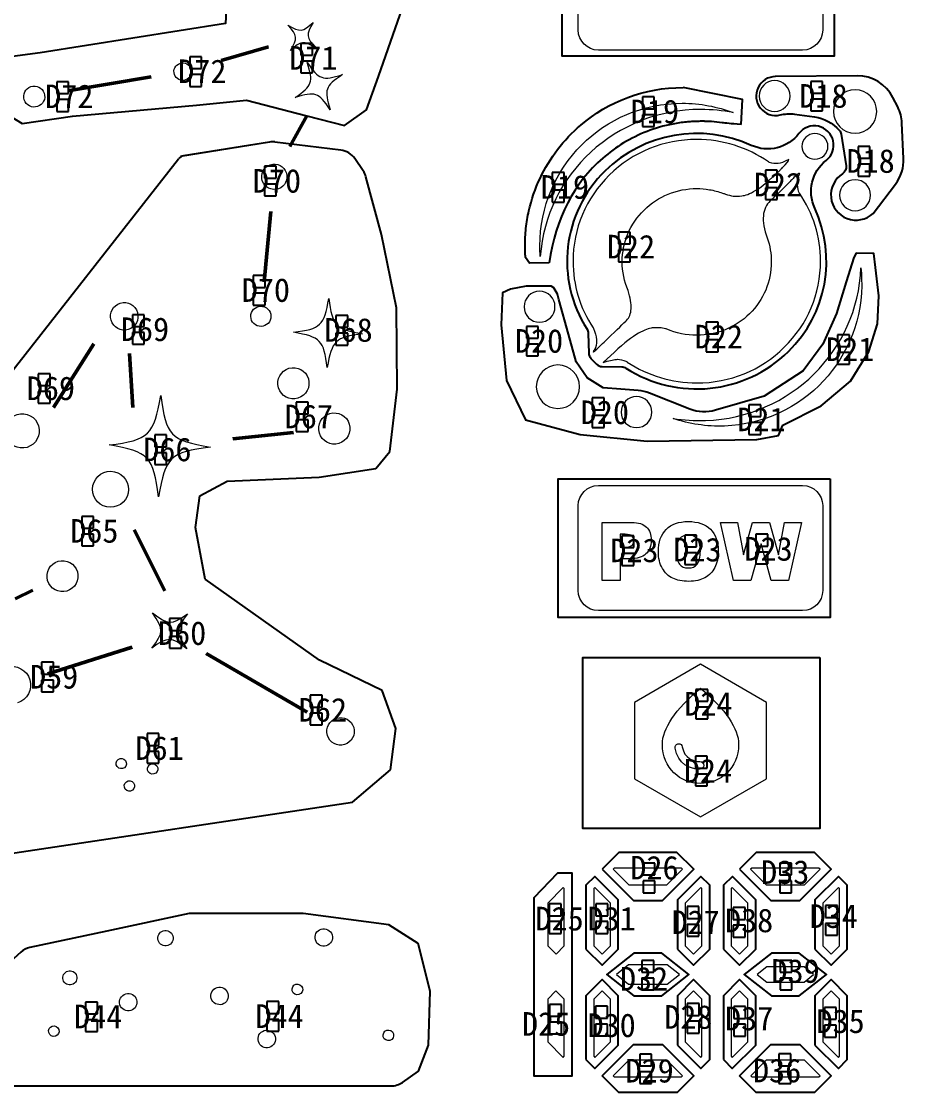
# Model space of a CAD drawing. Header units: millimetres. Extents: x -366 to 289, y -244 to 75.
# Drawn here: x -148.15 to -125.77, y -166.2 to -139.03 of the extents above; entities that cross this region are included whole.
import ezdxf

# ---------------------------------------------------------------- set-up
doc = ezdxf.new("R2010")
doc.units = ezdxf.units.MM
doc.header["$MEASUREMENT"] = 0
doc.linetypes.add('CENTER', pattern=[0.6, 0.375, -0.075, 0.075, -0.075])
for name, color, linetype in [('_U+56FE_U+5C42 1', 7, 'Continuous'), ('DEFAULT_1', 7, 'CENTER'), ('图层1', 1, 'Continuous')]:
    doc.layers.add(name, color=color, linetype=linetype)
doc.layers.add('图层 1', color=7, linetype='Continuous', lineweight=0)
doc.styles.add('TEXTSTYLE_3', font='simfang.ttf')

# ---------------------------------------------------------------- blocks, each defined once
blk = doc.blocks.new('LED A')
at = {"layer": 'DEFAULT_1'}
for p, q in [((2529.621, 927.49), (2529.621, 927.19)), ((2529.922, 927.49), (2529.621, 927.49)), ((2529.922, 927.19), (2529.922, 927.49)), ((2529.621, 927.19), (2529.922, 927.19)), ((2529.621, 927.04), (2529.621, 926.74)), ((2529.922, 927.04), (2529.621, 927.04)), ((2529.922, 926.74), (2529.922, 927.04)), ((2529.621, 926.74), (2529.922, 926.74))]:
    blk.add_line(p, q, dxfattribs=at)
blk = doc.blocks.new('LEDA 23')
at = {"color": 5}
blk.add_blockref('LED A', (-807.49, -1266.865), dxfattribs=at)

msp = doc.modelspace()

# ---------------------------------------------------------------- linework, layer by layer
at = {"layer": '_U+56FE_U+5C42 1', "lineweight": 50}
for points in [[(-141.878, -139.681), (-143.078, -140.027)], [(-146.965, -140.796), (-144.854, -140.442)], [(-140.909, -141.427), (-141.339, -142.21)], [(-141.987, -145.634), (-141.816, -143.856)], [(-147.329, -148.821), (-146.311, -147.207)], [(-145.406, -147.453), (-145.324, -148.821)], [(-141.246, -149.462), (-142.782, -149.616)], [(-145.29, -151.923), (-144.512, -153.473)], [(-147.854, -153.459), (-148.301, -153.675)], [(-147.474, -155.58), (-145.334, -154.902)], [(-140.895, -156.549), (-143.458, -155.066)]]:
    msp.add_lwpolyline(points, dxfattribs=at)
at = {"layer": '_U+56FE_U+5C42 1', "lineweight": 0}
for points in [[(-129.982, -151.741), (-129.827, -152.562), (-129.6, -151.741), (-129.171, -151.741), (-128.944, -152.561), (-128.789, -151.741), (-128.36, -151.741), (-128.684, -153.208), (-129.128, -153.208), (-129.385, -152.285), (-129.641, -153.208), (-130.086, -153.208), (-130.412, -151.741)], [(-132.594, -156.304), (-132.594, -158.238), (-130.92, -159.205), (-129.245, -158.238), (-129.245, -156.304), (-130.92, -155.337)], [(-132.594, -156.304), (-132.594, -158.238), (-130.92, -159.205), (-129.245, -158.238), (-129.245, -156.304), (-130.92, -155.337)]]:
    msp.add_lwpolyline(points, close=True, dxfattribs=at)
for points in [[(-134.021, -139.251), (-134.021, -139.251), (-134.021, -137.098), (-134.021, -137.098)], [(-127.819, -137.098), (-127.819, -137.098), (-127.819, -139.251), (-127.819, -139.251)], [(-141.387, -139.127), (-141.074, -139.312), (-141.013, -139.305), (-140.745, -139.059)], [(-140.745, -139.059), (-140.93, -139.373), (-140.923, -139.434), (-140.677, -139.701)], [(-141.319, -139.769), (-141.135, -139.456), (-141.141, -139.395), (-141.387, -139.127)], [(-133.511, -139.761), (-133.792, -139.761), (-134.021, -139.532), (-134.021, -139.251)], [(-127.819, -139.251), (-127.819, -139.532), (-128.047, -139.761), (-128.329, -139.761)], [(-140.677, -139.701), (-140.991, -139.517), (-141.052, -139.523), (-141.319, -139.769)], [(-128.329, -139.761), (-128.329, -139.761), (-133.511, -139.761), (-133.511, -139.761)], [(-144.275, -140.336), (-144.29, -140.214), (-144.204, -140.103), (-144.082, -140.087)], [(-144.082, -140.087), (-143.96, -140.072), (-143.848, -140.158), (-143.833, -140.28)], [(-141.205, -140.964), (-140.766, -140.665), (-140.737, -140.58), (-140.896, -140.073)], [(-140.896, -140.073), (-140.596, -140.512), (-140.511, -140.541), (-140.004, -140.383)], [(-144.026, -140.529), (-144.148, -140.545), (-144.259, -140.458), (-144.275, -140.336)], [(-143.833, -140.28), (-143.817, -140.402), (-143.904, -140.514), (-144.026, -140.529)], [(-140.004, -140.383), (-140.443, -140.682), (-140.473, -140.767), (-140.314, -141.274)], [(-148.086, -140.974), (-148.105, -140.828), (-148.001, -140.694), (-147.855, -140.676)], [(-147.855, -140.676), (-147.709, -140.657), (-147.576, -140.76), (-147.557, -140.906)], [(-147.788, -141.204), (-147.934, -141.223), (-148.068, -141.12), (-148.086, -140.974)], [(-147.557, -140.906), (-147.539, -141.052), (-147.642, -141.186), (-147.788, -141.204)], [(-140.314, -141.274), (-140.613, -140.835), (-140.698, -140.806), (-141.205, -140.964)], [(-131.384, -141.11), (-130.929, -141.11), (-130.493, -141.194), (-130.092, -141.348)], [(-129.183, -142.607), (-129.183, -142.607), (-129.194, -142.599), (-129.194, -142.599)], [(-128.737, -142.562), (-128.875, -142.642), (-129.02, -142.659), (-129.169, -142.611)], [(-128.839, -142.741), (-128.741, -142.643), (-128.686, -142.573), (-128.675, -142.534)], [(-128.675, -142.534), (-128.68, -142.535), (-128.702, -142.541), (-128.737, -142.562)], [(-142.05, -143.014), (-142.072, -142.838), (-141.948, -142.677), (-141.772, -142.654)], [(-141.772, -142.654), (-141.595, -142.632), (-141.435, -142.756), (-141.412, -142.932)], [(-129.869, -143.457), (-129.706, -143.439), (-129.408, -143.313), (-128.918, -142.819)], [(-129.169, -142.611), (-129.169, -142.611), (-129.183, -142.607), (-129.183, -142.607)], [(-128.918, -142.819), (-128.896, -142.798), (-128.878, -142.779), (-128.86, -142.762)], [(-128.86, -142.762), (-128.86, -142.762), (-128.839, -142.741), (-128.839, -142.741)], [(-141.69, -143.292), (-141.866, -143.314), (-142.027, -143.19), (-142.05, -143.014)], [(-141.412, -142.932), (-141.39, -143.108), (-141.514, -143.269), (-141.69, -143.292)], [(-128.647, -143.092), (-128.86, -143.31), (-129.028, -143.477), (-129.149, -143.587)], [(-128.573, -143.02), (-128.594, -143.041), (-128.616, -143.064), (-128.647, -143.092)], [(-128.548, -142.995), (-128.548, -142.995), (-128.573, -143.02), (-128.573, -143.02)], [(-128.449, -142.904), (-128.469, -142.92), (-128.5, -142.948), (-128.548, -142.995)], [(-128.423, -143.363), (-128.477, -143.181), (-128.476, -143.039), (-128.419, -142.926)], [(-128.42, -142.883), (-128.42, -142.883), (-128.428, -142.888), (-128.449, -142.904)], [(-128.404, -142.892), (-128.408, -142.89), (-128.413, -142.887), (-128.42, -142.883)], [(-128.419, -142.926), (-128.411, -142.91), (-128.406, -142.899), (-128.404, -142.892)], [(-130.69, -143.301), (-130.577, -143.32), (-130.469, -143.348), (-130.359, -143.388)], [(-130.359, -143.388), (-130.33, -143.396), (-130.306, -143.405), (-130.284, -143.412)], [(-130.284, -143.412), (-130.135, -143.464), (-130.054, -143.478), (-129.869, -143.457)], [(-128.418, -143.378), (-128.418, -143.378), (-128.423, -143.363), (-128.423, -143.363)], [(-128.41, -143.39), (-128.41, -143.39), (-128.418, -143.378), (-128.418, -143.378)], [(-129.149, -143.587), (-129.254, -143.682), (-129.312, -143.806), (-129.325, -143.964)], [(-129.325, -143.964), (-129.338, -144.119), (-129.304, -144.308), (-129.226, -144.526)], [(-130.79, -149.155), (-128.634, -149.079), (-126.926, -147.374), (-126.852, -145.287)], [(-126.852, -145.287), (-126.842, -145.376), (-126.835, -145.466), (-126.832, -145.556)], [(-126.832, -145.556), (-126.763, -147.552), (-128.321, -149.226), (-130.314, -149.295)], [(-132.679, -146.319), (-132.673, -146.195), (-132.699, -146.04), (-132.757, -145.857)], [(-141.246, -146.917), (-140.553, -146.83), (-140.468, -146.748), (-140.35, -146.059)], [(-140.35, -146.059), (-140.262, -146.753), (-140.181, -146.838), (-139.492, -146.956)], [(-145.871, -146.613), (-145.927, -146.429), (-145.822, -146.234), (-145.638, -146.178)], [(-142.324, -146.467), (-142.299, -146.328), (-142.166, -146.236), (-142.027, -146.261)], [(-142.027, -146.261), (-141.888, -146.285), (-141.795, -146.419), (-141.82, -146.558)], [(-132.795, -146.615), (-132.724, -146.543), (-132.686, -146.446), (-132.679, -146.319)], [(-145.437, -146.847), (-145.621, -146.902), (-145.816, -146.798), (-145.871, -146.613)], [(-142.117, -146.765), (-142.257, -146.74), (-142.349, -146.607), (-142.324, -146.467)], [(-141.82, -146.558), (-141.845, -146.697), (-141.978, -146.79), (-142.117, -146.765)], [(-133.362, -147.165), (-133.107, -146.921), (-132.925, -146.743), (-132.818, -146.638)], [(-132.818, -146.638), (-132.818, -146.638), (-132.795, -146.615), (-132.795, -146.615)], [(-140.388, -147.814), (-140.476, -147.12), (-140.557, -147.035), (-141.246, -146.917)], [(-133.643, -146.805), (-133.643, -146.805), (-133.637, -146.814), (-133.637, -146.814)], [(-133.637, -146.814), (-133.637, -146.814), (-133.633, -146.824), (-133.633, -146.824)], [(-133.633, -146.824), (-133.567, -147.002), (-133.505, -147.225), (-133.618, -147.372)], [(-132.143, -146.808), (-132.304, -146.827), (-132.602, -146.948), (-133.105, -147.418)], [(-131.805, -146.829), (-131.918, -146.805), (-131.987, -146.79), (-132.143, -146.808)], [(-131.788, -146.833), (-131.788, -146.833), (-131.805, -146.829), (-131.805, -146.829)], [(-139.492, -146.956), (-140.185, -147.043), (-140.27, -147.125), (-140.388, -147.814)], [(-133.598, -147.386), (-133.552, -147.346), (-133.472, -147.271), (-133.362, -147.165)], [(-133.623, -147.378), (-133.627, -147.383), (-133.633, -147.391), (-133.644, -147.42)], [(-133.644, -147.42), (-133.642, -147.419), (-133.625, -147.408), (-133.598, -147.386)], [(-133.618, -147.372), (-133.618, -147.372), (-133.623, -147.378), (-133.623, -147.378)], [(-133.105, -147.418), (-133.105, -147.418), (-133.392, -147.682), (-133.392, -147.682)], [(-133.392, -147.682), (-133.242, -147.639), (-133.136, -147.615), (-133.065, -147.605)], [(-132.792, -147.662), (-132.792, -147.662), (-132.776, -147.671), (-132.776, -147.671)], [(-141.625, -148.324), (-141.688, -148.115), (-141.57, -147.894), (-141.36, -147.831)], [(-141.36, -147.831), (-141.151, -147.768), (-140.93, -147.886), (-140.867, -148.096)], [(-140.867, -148.096), (-140.804, -148.305), (-140.923, -148.526), (-141.132, -148.589)], [(-145.924, -149.775), (-144.908, -149.647), (-144.784, -149.527), (-144.611, -148.518)], [(-144.611, -148.518), (-144.482, -149.534), (-144.363, -149.659), (-143.354, -149.831)], [(-141.132, -148.589), (-141.342, -148.652), (-141.562, -148.533), (-141.625, -148.324)], [(-130.314, -149.295), (-130.769, -149.311), (-131.207, -149.242), (-131.613, -149.102)], [(-131.613, -149.102), (-131.346, -149.146), (-131.071, -149.164), (-130.79, -149.155)], [(-139.83, -149.244), (-139.767, -149.453), (-139.885, -149.674), (-140.095, -149.737)], [(-148.002, -149.835), (-148.233, -149.904), (-148.475, -149.773), (-148.545, -149.543)], [(-140.095, -149.737), (-140.304, -149.8), (-140.525, -149.681), (-140.588, -149.472)], [(-144.667, -151.088), (-144.795, -150.073), (-144.915, -149.948), (-145.924, -149.775)], [(-143.354, -149.831), (-144.37, -149.96), (-144.494, -150.079), (-144.667, -151.088)], [(-146.343, -150.894), (-146.34, -150.641), (-146.133, -150.439), (-145.881, -150.442)], [(-145.881, -150.442), (-145.629, -150.445), (-145.427, -150.652), (-145.429, -150.904)], [(-145.892, -151.356), (-146.144, -151.353), (-146.346, -151.146), (-146.343, -150.894)], [(-145.429, -150.904), (-145.432, -151.157), (-145.639, -151.359), (-145.892, -151.356)], [(-134.021, -151.313), (-134.021, -151.031), (-133.792, -150.803), (-133.511, -150.803)], [(-133.511, -150.803), (-133.511, -150.803), (-128.329, -150.803), (-128.329, -150.803)], [(-128.329, -150.803), (-128.047, -150.803), (-127.819, -151.031), (-127.819, -151.313)], [(-134.021, -153.466), (-134.021, -153.466), (-134.021, -151.313), (-134.021, -151.313)], [(-127.819, -151.313), (-127.819, -151.313), (-127.819, -153.466), (-127.819, -153.466)], [(-133.414, -151.741), (-133.414, -151.741), (-132.661, -151.741), (-132.661, -151.741)], [(-133.414, -153.208), (-133.414, -153.208), (-133.414, -151.741), (-133.414, -151.741)], [(-132.661, -151.741), (-132.497, -151.741), (-132.374, -151.78), (-132.292, -151.858)], [(-132.83, -152.039), (-132.83, -152.039), (-132.959, -152.039), (-132.959, -152.039)], [(-132.959, -152.039), (-132.959, -152.039), (-132.959, -152.367), (-132.959, -152.367)], [(-132.657, -152.087), (-132.687, -152.055), (-132.745, -152.039), (-132.83, -152.039)], [(-131.989, -152.476), (-131.989, -152.236), (-131.923, -152.05), (-131.789, -151.916)], [(-132.959, -152.367), (-132.959, -152.367), (-132.848, -152.367), (-132.848, -152.367)], [(-132.848, -152.367), (-132.76, -152.367), (-132.699, -152.351), (-132.664, -152.321)], [(-131.453, -152.156), (-131.509, -152.221), (-131.536, -152.328), (-131.536, -152.478)], [(-147.287, -152.753), (-147.094, -152.653), (-146.856, -152.728), (-146.756, -152.92)], [(-132.303, -152.539), (-132.392, -152.622), (-132.528, -152.664), (-132.711, -152.664)], [(-131.888, -152.904), (-131.956, -152.79), (-131.989, -152.647), (-131.989, -152.476)], [(-131.536, -152.478), (-131.536, -152.626), (-131.509, -152.732), (-131.454, -152.797)], [(-147.453, -153.284), (-147.554, -153.092), (-147.479, -152.854), (-147.287, -152.753)], [(-146.756, -152.92), (-146.655, -153.113), (-146.73, -153.351), (-146.923, -153.451)], [(-132.711, -152.664), (-132.711, -152.664), (-132.959, -152.664), (-132.959, -152.664)], [(-132.959, -152.664), (-132.959, -152.664), (-132.959, -153.208), (-132.959, -153.208)], [(-131.625, -153.154), (-131.733, -153.101), (-131.821, -153.018), (-131.888, -152.904)], [(-130.556, -152.885), (-130.614, -152.995), (-130.698, -153.08), (-130.807, -153.141)], [(-146.923, -153.451), (-147.115, -153.552), (-147.353, -153.477), (-147.453, -153.284)], [(-133.511, -153.976), (-133.792, -153.976), (-134.021, -153.747), (-134.021, -153.466)], [(-132.959, -153.208), (-132.959, -153.208), (-133.414, -153.208), (-133.414, -153.208)], [(-127.819, -153.466), (-127.819, -153.747), (-128.047, -153.976), (-128.329, -153.976)], [(-128.329, -153.976), (-128.329, -153.976), (-133.511, -153.976), (-133.511, -153.976)], [(-144.839, -154.924), (-144.532, -154.528), (-144.53, -154.444), (-144.82, -154.034)], [(-144.82, -154.034), (-144.424, -154.342), (-144.339, -154.343), (-143.93, -154.054)], [(-143.93, -154.054), (-144.237, -154.45), (-144.239, -154.534), (-143.95, -154.944)], [(-143.95, -154.944), (-144.346, -154.636), (-144.43, -154.635), (-144.839, -154.924)], [(-148.52, -155.412), (-148.27, -155.337), (-148.007, -155.479), (-147.931, -155.728)], [(-147.931, -155.728), (-147.856, -155.978), (-147.998, -156.242), (-148.248, -156.317)], [(-140.385, -157.139), (-140.441, -156.954), (-140.336, -156.759), (-140.152, -156.704)], [(-139.951, -157.372), (-140.135, -157.428), (-140.33, -157.323), (-140.385, -157.139)], [(-131.563, -157.464), (-131.567, -157.436), (-131.56, -157.407), (-131.542, -157.386)], [(-131.563, -157.464), (-131.567, -157.436), (-131.56, -157.407), (-131.542, -157.386)], [(-131.563, -157.464), (-131.567, -157.436), (-131.56, -157.407), (-131.542, -157.386)], [(-130.927, -157.995), (-131.188, -158.012), (-131.493, -157.855), (-131.563, -157.464)], [(-130.927, -157.995), (-131.188, -158.012), (-131.493, -157.855), (-131.563, -157.464)], [(-130.927, -157.995), (-131.188, -158.012), (-131.493, -157.855), (-131.563, -157.464)], [(-131.382, -157.432), (-131.331, -157.718), (-131.102, -157.816), (-130.936, -157.802)], [(-131.382, -157.432), (-131.331, -157.718), (-131.102, -157.816), (-130.936, -157.802)], [(-131.382, -157.432), (-131.331, -157.718), (-131.102, -157.816), (-130.936, -157.802)], [(-145.718, -157.932), (-145.761, -157.874), (-145.749, -157.791), (-145.69, -157.749)], [(-145.69, -157.749), (-145.632, -157.706), (-145.55, -157.718), (-145.507, -157.776)], [(-145.507, -157.776), (-145.464, -157.834), (-145.477, -157.916), (-145.535, -157.959)], [(-130.936, -157.802), (-130.883, -157.799), (-130.839, -157.843), (-130.839, -157.899)], [(-130.936, -157.802), (-130.883, -157.799), (-130.839, -157.843), (-130.839, -157.899)], [(-130.936, -157.802), (-130.883, -157.799), (-130.839, -157.843), (-130.839, -157.899)], [(-145.535, -157.959), (-145.593, -158.002), (-145.675, -157.99), (-145.718, -157.932)], [(-144.922, -158.069), (-144.965, -158.011), (-144.952, -157.929), (-144.894, -157.886)], [(-144.738, -158.096), (-144.797, -158.139), (-144.879, -158.127), (-144.922, -158.069)], [(-144.894, -157.886), (-144.836, -157.843), (-144.754, -157.855), (-144.711, -157.913)], [(-144.711, -157.913), (-144.668, -157.971), (-144.68, -158.053), (-144.738, -158.096)], [(-130.839, -157.899), (-130.839, -157.95), (-130.879, -157.992), (-130.927, -157.995)], [(-130.839, -157.899), (-130.839, -157.95), (-130.879, -157.992), (-130.927, -157.995)], [(-130.839, -157.899), (-130.839, -157.95), (-130.879, -157.992), (-130.927, -157.995)], [(-145.512, -158.501), (-145.555, -158.443), (-145.542, -158.361), (-145.484, -158.318)], [(-145.484, -158.318), (-145.426, -158.275), (-145.344, -158.287), (-145.301, -158.345)], [(-145.301, -158.345), (-145.258, -158.403), (-145.27, -158.485), (-145.328, -158.528)], [(-145.328, -158.528), (-145.387, -158.571), (-145.468, -158.559), (-145.512, -158.501)], [(-144.678, -162.338), (-144.709, -162.236), (-144.651, -162.127), (-144.549, -162.096)], [(-144.549, -162.096), (-144.446, -162.065), (-144.338, -162.123), (-144.307, -162.225)], [(-140.69, -162.328), (-140.726, -162.211), (-140.66, -162.088), (-140.543, -162.052)], [(-140.543, -162.052), (-140.426, -162.017), (-140.302, -162.083), (-140.266, -162.2)], [(-144.436, -162.467), (-144.538, -162.498), (-144.647, -162.44), (-144.678, -162.338)], [(-144.307, -162.225), (-144.276, -162.328), (-144.334, -162.436), (-144.436, -162.467)], [(-140.414, -162.476), (-140.531, -162.512), (-140.655, -162.445), (-140.69, -162.328)], [(-140.266, -162.2), (-140.231, -162.317), (-140.297, -162.441), (-140.414, -162.476)], [(-147.089, -163.34), (-147.118, -163.245), (-147.064, -163.145), (-146.969, -163.116)], [(-146.969, -163.116), (-146.874, -163.087), (-146.774, -163.141), (-146.745, -163.236)], [(-146.745, -163.236), (-146.716, -163.331), (-146.77, -163.431), (-146.865, -163.46)], [(-146.865, -163.46), (-146.96, -163.489), (-147.06, -163.435), (-147.089, -163.34)], [(-143.184, -163.536), (-143.067, -163.5), (-142.943, -163.566), (-142.907, -163.683)], [(-141.275, -163.621), (-141.296, -163.549), (-141.256, -163.474), (-141.185, -163.452)], [(-141.185, -163.452), (-141.113, -163.431), (-141.038, -163.471), (-141.016, -163.542)], [(-145.647, -163.969), (-145.683, -163.853), (-145.617, -163.729), (-145.5, -163.693)], [(-145.5, -163.693), (-145.383, -163.658), (-145.259, -163.724), (-145.223, -163.841)], [(-143.331, -163.812), (-143.367, -163.695), (-143.301, -163.571), (-143.184, -163.536)], [(-142.907, -163.683), (-142.872, -163.8), (-142.938, -163.924), (-143.055, -163.96)], [(-141.106, -163.711), (-141.178, -163.732), (-141.253, -163.692), (-141.275, -163.621)], [(-141.016, -163.542), (-140.995, -163.614), (-141.035, -163.689), (-141.106, -163.711)], [(-145.371, -164.117), (-145.488, -164.153), (-145.612, -164.087), (-145.647, -163.969)], [(-145.223, -163.841), (-145.188, -163.958), (-145.254, -164.082), (-145.371, -164.117)], [(-143.055, -163.96), (-143.172, -163.995), (-143.296, -163.929), (-143.331, -163.812)], [(-147.454, -164.678), (-147.476, -164.607), (-147.436, -164.532), (-147.364, -164.51)], [(-147.364, -164.51), (-147.293, -164.488), (-147.218, -164.529), (-147.196, -164.6)], [(-147.196, -164.6), (-147.174, -164.671), (-147.215, -164.747), (-147.286, -164.768)], [(-141.988, -164.627), (-141.871, -164.592), (-141.748, -164.658), (-141.712, -164.775)], [(-138.877, -164.616), (-138.806, -164.594), (-138.73, -164.634), (-138.709, -164.706)], [(-147.286, -164.768), (-147.357, -164.79), (-147.433, -164.75), (-147.454, -164.678)], [(-142.136, -164.904), (-142.172, -164.787), (-142.106, -164.663), (-141.988, -164.627)], [(-141.712, -164.775), (-141.677, -164.892), (-141.743, -165.016), (-141.86, -165.051)], [(-138.967, -164.784), (-138.989, -164.713), (-138.948, -164.637), (-138.877, -164.616)], [(-138.798, -164.874), (-138.87, -164.896), (-138.945, -164.855), (-138.967, -164.784)], [(-138.709, -164.706), (-138.687, -164.777), (-138.727, -164.852), (-138.798, -164.874)], [(-141.86, -165.051), (-141.977, -165.087), (-142.101, -165.021), (-142.136, -164.904)]]:
    msp.add_open_spline(points, degree=3, dxfattribs=at)
for points, knots in [([(-129.039, -140.533), (-128.822, -140.533), (-128.647, -140.709), (-128.647, -140.926), (-128.647, -141.143), (-128.822, -141.319), (-129.039, -141.319), (-129.256, -141.319), (-129.431, -141.143), (-129.431, -140.926), (-129.431, -140.709), (-129.256, -140.533), (-129.039, -140.533)], [0, 0, 0, 0, 1, 1, 1, 2, 2, 2, 3, 3, 3, 4, 4, 4, 4]), ([(-126.999, -140.769), (-126.695, -140.769), (-126.449, -141.015), (-126.449, -141.319), (-126.449, -141.623), (-126.695, -141.869), (-126.999, -141.869), (-127.302, -141.869), (-127.548, -141.623), (-127.548, -141.319), (-127.548, -141.015), (-127.302, -140.769), (-126.999, -140.769)], [0, 0, 0, 0, 1, 1, 1, 2, 2, 2, 3, 3, 3, 4, 4, 4, 4]), ([(-134.984, -144.994), (-134.991, -144.906), (-134.994, -144.816), (-134.994, -144.725), (-134.994, -142.728), (-133.378, -141.11), (-131.384, -141.11)], [3, 3, 3, 3, 4, 4, 4, 5, 5, 5, 5]), ([(-130.092, -141.348), (-130.358, -141.295), (-130.632, -141.267), (-130.913, -141.267), (-133.071, -141.267), (-134.838, -142.912), (-134.984, -144.994)], [1, 1, 1, 1, 2, 2, 2, 3, 3, 3, 3]), ([(-129.194, -142.599), (-129.728, -142.225), (-130.357, -142.027), (-131.014, -142.027), (-131.853, -142.027), (-132.641, -142.348), (-133.234, -142.931)], [3, 3, 3, 3, 4, 4, 4, 5, 5, 5, 5]), ([(-128.251, -141.973), (-128.313, -142.035), (-128.348, -142.117), (-128.348, -142.203), (-128.348, -142.291), (-128.313, -142.373), (-128.251, -142.434)], [2, 2, 2, 2, 3, 3, 3, 4, 4, 4, 4]), ([(-127.783, -141.973), (-127.845, -141.912), (-127.928, -141.878), (-128.017, -141.878), (-128.105, -141.878), (-128.188, -141.912), (-128.251, -141.973)], [0, 0, 0, 0, 1, 1, 1, 2, 2, 2, 2]), ([(-127.783, -142.434), (-127.72, -142.373), (-127.686, -142.291), (-127.686, -142.203), (-127.686, -142.117), (-127.72, -142.035), (-127.783, -141.973)], [6, 6, 6, 6, 7, 7, 7, 8, 8, 8, 8]), ([(-128.251, -142.434), (-128.188, -142.495), (-128.105, -142.529), (-128.017, -142.529), (-127.928, -142.529), (-127.845, -142.495), (-127.783, -142.434)], [4, 4, 4, 4, 5, 5, 5, 6, 6, 6, 6]), ([(-133.234, -142.931), (-133.827, -143.515), (-134.154, -144.29), (-134.154, -145.115), (-134.154, -145.718), (-133.977, -146.302), (-133.643, -146.805)], [5, 5, 5, 5, 6, 6, 6, 7, 7, 7, 7]), ([(-126.999, -143.048), (-126.782, -143.048), (-126.606, -143.224), (-126.606, -143.441), (-126.606, -143.658), (-126.782, -143.834), (-126.999, -143.834), (-127.215, -143.834), (-127.391, -143.658), (-127.391, -143.441), (-127.391, -143.224), (-127.215, -143.048), (-126.999, -143.048)], [0, 0, 0, 0, 1, 1, 1, 2, 2, 2, 3, 3, 3, 4, 4, 4, 4]), ([(-132.352, -143.818), (-131.994, -143.467), (-131.52, -143.273), (-131.014, -143.273), (-130.908, -143.273), (-130.805, -143.282), (-130.69, -143.301)], [20, 20, 20, 20, 21, 21, 21, 22, 22, 22, 22]), ([(-128.794, -147.298), (-128.201, -146.715), (-127.875, -145.94), (-127.875, -145.115), (-127.875, -144.496), (-128.06, -143.9), (-128.41, -143.39)], [26, 26, 26, 26, 27, 27, 27, 28, 28, 28, 28]), ([(-132.757, -145.857), (-132.856, -145.628), (-132.906, -145.384), (-132.906, -145.133), (-132.906, -144.636), (-132.709, -144.169), (-132.352, -143.818)], [18, 18, 18, 18, 19, 19, 19, 20, 20, 20, 20]), ([(-129.226, -144.526), (-129.158, -144.721), (-129.123, -144.925), (-129.123, -145.133), (-129.123, -145.63), (-129.32, -146.097), (-129.677, -146.448)], [12, 12, 12, 12, 13, 13, 13, 14, 14, 14, 14]), ([(-145.638, -146.178), (-145.453, -146.123), (-145.258, -146.227), (-145.203, -146.412), (-145.147, -146.597), (-145.252, -146.791), (-145.437, -146.847)], [2, 2, 2, 2, 3, 3, 3, 4, 4, 4, 4]), ([(-135.003, -145.877), (-134.787, -145.877), (-134.611, -146.053), (-134.611, -146.27), (-134.611, -146.487), (-134.787, -146.663), (-135.003, -146.663), (-135.22, -146.663), (-135.396, -146.487), (-135.396, -146.27), (-135.396, -146.053), (-135.22, -145.877), (-135.003, -145.877)], [0, 0, 0, 0, 1, 1, 1, 2, 2, 2, 3, 3, 3, 4, 4, 4, 4]), ([(-129.677, -146.448), (-130.034, -146.8), (-130.509, -146.993), (-131.014, -146.993), (-131.28, -146.993), (-131.533, -146.941), (-131.788, -146.833)], [14, 14, 14, 14, 15, 15, 15, 16, 16, 16, 16]), ([(-132.776, -147.671), (-132.255, -148.018), (-131.646, -148.202), (-131.014, -148.202), (-130.176, -148.202), (-129.388, -147.881), (-128.794, -147.298)], [24, 24, 24, 24, 25, 25, 25, 26, 26, 26, 26]), ([(-134.535, -147.747), (-134.232, -147.747), (-133.986, -147.993), (-133.986, -148.297), (-133.986, -148.601), (-134.232, -148.847), (-134.535, -148.847), (-134.839, -148.847), (-135.085, -148.601), (-135.085, -148.297), (-135.085, -147.993), (-134.839, -147.747), (-134.535, -147.747)], [0, 0, 0, 0, 1, 1, 1, 2, 2, 2, 3, 3, 3, 4, 4, 4, 4]), ([(-133.065, -147.605), (-133.053, -147.604), (-133.041, -147.603), (-133.028, -147.603), (-132.965, -147.603), (-132.888, -147.623), (-132.792, -147.662)], [21, 21, 21, 21, 22, 22, 22, 23, 23, 23, 23]), ([(-132.543, -148.549), (-132.327, -148.549), (-132.151, -148.725), (-132.151, -148.942), (-132.151, -149.159), (-132.327, -149.335), (-132.543, -149.335), (-132.76, -149.335), (-132.936, -149.159), (-132.936, -148.942), (-132.936, -148.725), (-132.76, -148.549), (-132.543, -148.549)], [0, 0, 0, 0, 1, 1, 1, 2, 2, 2, 3, 3, 3, 4, 4, 4, 4]), ([(-148.545, -149.543), (-148.614, -149.313), (-148.484, -149.07), (-148.253, -149.001), (-148.023, -148.932), (-147.78, -149.062), (-147.711, -149.292), (-147.642, -149.522), (-147.772, -149.765), (-148.002, -149.835)], [1, 1, 1, 1, 2, 2, 2, 3, 3, 3, 4, 4, 4, 4]), ([(-140.588, -149.472), (-140.651, -149.263), (-140.532, -149.042), (-140.323, -148.979), (-140.113, -148.916), (-139.893, -149.034), (-139.83, -149.244)], [1, 1, 1, 1, 2, 2, 2, 3, 3, 3, 3]), ([(-131.789, -151.916), (-131.656, -151.783), (-131.47, -151.716), (-131.232, -151.716), (-130.988, -151.716), (-130.8, -151.782), (-130.668, -151.913)], [1, 1, 1, 1, 2, 2, 2, 3, 3, 3, 3]), ([(-132.664, -152.321), (-132.628, -152.291), (-132.611, -152.252), (-132.611, -152.205), (-132.611, -152.158), (-132.626, -152.119), (-132.657, -152.087)], [2, 2, 2, 2, 3, 3, 3, 4, 4, 4, 4]), ([(-132.292, -151.858), (-132.21, -151.936), (-132.169, -152.047), (-132.169, -152.191), (-132.169, -152.34), (-132.214, -152.455), (-132.303, -152.539)], [2, 2, 2, 2, 3, 3, 3, 4, 4, 4, 4]), ([(-131.007, -152.155), (-131.062, -152.091), (-131.138, -152.059), (-131.233, -152.059), (-131.325, -152.059), (-131.398, -152.092), (-131.453, -152.156)], [5, 5, 5, 5, 6, 6, 6, 7, 7, 7, 7]), ([(-130.668, -151.913), (-130.536, -152.044), (-130.47, -152.227), (-130.47, -152.464), (-130.47, -152.635), (-130.499, -152.776), (-130.556, -152.885)], [3, 3, 3, 3, 4, 4, 4, 5, 5, 5, 5]), ([(-131.003, -152.799), (-130.95, -152.735), (-130.923, -152.622), (-130.923, -152.458), (-130.923, -152.319), (-130.951, -152.219), (-131.007, -152.155)], [3, 3, 3, 3, 4, 4, 4, 5, 5, 5, 5]), ([(-131.454, -152.797), (-131.399, -152.861), (-131.324, -152.894), (-131.229, -152.894), (-131.132, -152.894), (-131.057, -152.862), (-131.003, -152.799)], [1, 1, 1, 1, 2, 2, 2, 3, 3, 3, 3]), ([(-130.807, -153.141), (-130.916, -153.202), (-131.052, -153.233), (-131.214, -153.233), (-131.38, -153.233), (-131.516, -153.206), (-131.625, -153.154)], [6, 6, 6, 6, 7, 7, 7, 8, 8, 8, 8]), ([(-130.92, -158.359), (-131.427, -158.359), (-131.887, -157.97), (-131.887, -157.368), (-131.887, -156.966), (-131.564, -156.491), (-130.92, -155.941)], [0, 0, 0, 0, 1, 1, 1, 2, 2, 2, 2]), ([(-130.92, -158.359), (-131.427, -158.359), (-131.887, -157.97), (-131.887, -157.368), (-131.887, -156.966), (-131.564, -156.491), (-130.92, -155.941)], [0, 0, 0, 0, 1, 1, 1, 2, 2, 2, 2]), ([(-130.92, -155.941), (-130.276, -156.491), (-129.953, -156.966), (-129.953, -157.368), (-129.953, -157.97), (-130.412, -158.359), (-130.92, -158.359)], [2, 2, 2, 2, 3, 3, 3, 4, 4, 4, 4]), ([(-130.92, -155.941), (-130.276, -156.491), (-129.953, -156.966), (-129.953, -157.368), (-129.953, -157.97), (-130.412, -158.359), (-130.92, -158.359)], [2, 2, 2, 2, 3, 3, 3, 4, 4, 4, 4]), ([(-140.152, -156.704), (-139.967, -156.648), (-139.772, -156.753), (-139.717, -156.938), (-139.661, -157.122), (-139.766, -157.317), (-139.951, -157.372)], [2, 2, 2, 2, 3, 3, 3, 4, 4, 4, 4]), ([(-131.542, -157.386), (-131.525, -157.364), (-131.499, -157.352), (-131.473, -157.352), (-131.427, -157.352), (-131.391, -157.385), (-131.382, -157.432)], [3, 3, 3, 3, 4, 4, 4, 5, 5, 5, 5]), ([(-131.542, -157.386), (-131.525, -157.364), (-131.499, -157.352), (-131.473, -157.352), (-131.427, -157.352), (-131.391, -157.385), (-131.382, -157.432)], [3, 3, 3, 3, 4, 4, 4, 5, 5, 5, 5]), ([(-131.542, -157.386), (-131.525, -157.364), (-131.499, -157.352), (-131.473, -157.352), (-131.427, -157.352), (-131.391, -157.385), (-131.382, -157.432)], [3, 3, 3, 3, 4, 4, 4, 5, 5, 5, 5])]:
    msp.add_open_spline(points, degree=3, knots=knots, dxfattribs=at)
at = {"layer": 'Defpoints', "color": 6}
for p, q in [((-141.854, -142.095), (-144.114, -142.458)), ((-141.854, -142.095), (-144.037, -142.446)), ((-140.042, -142.298), (-141.714, -142.092)), ((-140.042, -142.298), (-141.714, -142.092)), ((-148.826, -148.462), (-144.162, -142.52)), ((-139.478, -142.823), (-139.69, -142.513)), ((-139.478, -142.823), (-139.69, -142.513)), ((-139.009, -144.436), (-139.409, -142.973)), ((-139.009, -144.436), (-139.409, -142.973)), ((-138.635, -146.294), (-139.009, -144.436)), ((-138.635, -146.294), (-139.009, -144.436)), ((-138.611, -148.358), (-138.635, -146.294)), ((-138.611, -148.358), (-138.635, -146.294)), ((-138.804, -149.94), (-138.611, -148.358)), ((-138.804, -149.94), (-138.611, -148.358)), ((-139.154, -150.374), (-138.804, -149.94)), ((-139.154, -150.374), (-138.804, -149.94)), ((-140.59, -150.594), (-139.154, -150.374)), ((-140.59, -150.594), (-139.154, -150.374)), ((-143.618, -151.065), (-142.93, -150.691)), ((-143.618, -151.065), (-142.93, -150.691)), ((-142.93, -150.691), (-140.59, -150.594)), ((-142.93, -150.691), (-140.59, -150.594)), ((-143.727, -151.872), (-143.618, -151.065)), ((-143.727, -151.872), (-143.618, -151.065)), ((-143.485, -153.174), (-143.727, -151.872)), ((-143.485, -153.174), (-143.727, -151.872)), ((-140.589, -155.228), (-143.485, -153.174)), ((-140.589, -155.228), (-143.485, -153.174)), ((-138.997, -156), (-140.589, -155.228)), ((-138.997, -156), (-140.589, -155.228)), ((-138.647, -156.967), (-138.997, -156)), ((-138.647, -156.967), (-138.997, -156)), ((-138.78, -158.016), (-138.647, -156.967)), ((-138.78, -158.016), (-138.647, -156.967)), ((-139.745, -158.836), (-138.78, -158.016)), ((-139.745, -158.836), (-138.78, -158.016)), ((-148.652, -160.169), (-139.745, -158.836))]:
    msp.add_line(p, q, dxfattribs=at)
for points in [[(-127.533, -136.399), (-127.533, -139.913), (-134.428, -139.913), (-134.428, -136.399)], [(-127.633, -150.635), (-127.633, -154.149), (-134.527, -154.149), (-134.527, -150.635)], [(-127.893, -155.161), (-127.893, -159.502), (-133.901, -159.502), (-133.901, -155.161)], [(-133.418, -160.535), (-132.623, -161.329), (-131.887, -161.329), (-131.093, -160.534), (-131.516, -160.107), (-132.994, -160.107)], [(-129.93, -160.535), (-129.135, -161.329), (-128.4, -161.329), (-127.605, -160.534), (-128.029, -160.107), (-129.507, -160.107)], [(-134.548, -160.635), (-135.146, -161.257), (-135.146, -165.776), (-134.175, -165.776), (-134.175, -160.635)], [(-133.826, -162.559), (-133.416, -162.97), (-133.005, -162.559), (-133.005, -161.311), (-133.6, -160.716), (-133.826, -160.942)], [(-131.505, -162.559), (-131.094, -162.97), (-130.684, -162.559), (-130.684, -160.942), (-130.911, -160.716), (-131.505, -161.311)], [(-130.339, -162.559), (-129.928, -162.97), (-129.517, -162.559), (-129.517, -161.311), (-130.112, -160.716), (-130.339, -160.942)], [(-128.018, -162.559), (-127.607, -162.969), (-127.196, -162.559), (-127.196, -160.941), (-127.423, -160.716), (-128.018, -161.311)], [(-132.607, -162.662), (-133.296, -163.204), (-132.607, -163.746), (-131.903, -163.746), (-131.214, -163.204), (-131.904, -162.662)], [(-129.119, -162.662), (-129.809, -163.204), (-129.12, -163.746), (-128.416, -163.746), (-127.726, -163.204), (-128.416, -162.662)], [(-133.826, -165.361), (-133.6, -165.588), (-133.005, -164.992), (-133.005, -163.745), (-133.416, -163.333), (-133.826, -163.745)], [(-131.505, -164.992), (-130.91, -165.588), (-130.684, -165.361), (-130.684, -163.745), (-131.094, -163.333), (-131.505, -163.745)], [(-130.339, -165.361), (-130.113, -165.588), (-129.517, -164.992), (-129.517, -163.745), (-129.928, -163.333), (-130.339, -163.745)], [(-128.018, -164.992), (-127.423, -165.588), (-127.196, -165.361), (-127.196, -163.745), (-127.607, -163.333), (-128.018, -163.745)], [(-133.416, -165.77), (-132.621, -164.976), (-131.886, -164.976), (-131.092, -165.77), (-131.515, -166.197), (-132.993, -166.197)], [(-129.929, -165.77), (-129.134, -164.976), (-128.399, -164.976), (-127.604, -165.77), (-128.028, -166.197), (-129.506, -166.197)]]:
    msp.add_lwpolyline(points, close=True, dxfattribs=at)
for points in [[(-142.923, -138.263), (-142.969, -139.088), (-147.672, -139.835), (-148.373, -139.928), (-148.763, -140.708), (-148.436, -141.44), (-148.124, -141.627), (-146.847, -141.44), (-143.702, -141.16), (-142.436, -141.034), (-140.909, -141.427), (-139.947, -141.674), (-139.389, -141.278), (-139.091, -140.429), (-138.29, -138.148)], [(-129.887, -141.644), (-129.857, -141.016), (-131.362, -140.71)], [(-134.76, -145.158), (-135.258, -145.166), (-135.361, -145.024)]]:
    msp.add_lwpolyline(points, dxfattribs=at)
for points in [[(-129.016, -140.433, 1.123587), (-128.901, -141.405, -0.092037), (-128.536, -141.387), (-128.027, -141.455, -0.185657), (-127.397, -141.799, -0.137815), (-127.352, -141.897), (-127.226, -142.697, -0.298582), (-127.316, -142.897, 1.094551), (-126.541, -143.903), (-125.973, -143.16, 0.176162), (-125.769, -142.507), (-125.81, -141.611, 0.106293), (-125.916, -141.204), (-126.039, -140.963, 0.285092), (-126.94, -140.415), (-129.023, -140.433)], [(-128.689, -147.405, 0.318141), (-128.022, -143.769, -0.348828), (-127.731, -142.559, 1.136224), (-128.422, -141.875, -0.349741), (-129.631, -142.177, 0.309794), (-133.339, -142.824, 0.355741), (-133.798, -146.842, -0.137206), (-133.767, -146.945), (-133.754, -147.447, 0.187979), (-133.698, -147.581), (-133.558, -147.726, 0.199621), (-133.417, -147.787), (-132.917, -147.795, -0.139667), (-132.812, -147.827, 0.349252), (-128.689, -147.405)]]:
    msp.add_lwpolyline(points, format="xyb", dxfattribs=at)
for points in [[(-132.501, -148.395), (-132.937, -148.361), (-133.388, -148.327), (-133.796, -148.069), (-134.07, -147.664), (-134.267, -146.962), (-134.513, -146.085), (-134.545, -145.95), (-134.643, -145.794), (-134.707, -145.744), (-135.346, -145.75), (-135.736, -145.821), (-135.941, -145.921), (-135.974, -146.732), (-135.842, -148.141), (-135.355, -149.138), (-133.975, -149.513), (-132.277, -149.679), (-129.493, -149.637), (-128.939, -149.533), (-128.835, -149.274), (-127.863, -148.779), (-127.111, -148.156), (-126.652, -147.403), (-126.432, -146.706), (-126.398, -145.99), (-126.478, -145.272), (-126.526, -144.92), (-126.975, -144.907), (-127.033, -145.023), (-127.223, -145.636), (-127.47, -146.437), (-127.815, -147.219), (-128.317, -147.896), (-129.307, -148.534), (-130.54, -148.896, -0.167064), (-131.189, -148.866), (-132.21, -148.462, 0.07518)], [(-149.456, -166.028), (-138.769, -166.028, 0.153793), (-138.482, -165.938), (-138.074, -165.652), (-137.818, -164.992), (-137.776, -163.624), (-138.086, -162.414), (-138.825, -161.941), (-140.997, -161.66), (-143.894, -161.66), (-145.977, -162.103), (-147.931, -162.519, 0.131573), (-148.161, -162.636), (-149.095, -163.477), (-149.872, -164.329, 0.200691), (-150.001, -164.692), (-149.955, -165.555, 0.398707)]]:
    msp.add_lwpolyline(points, format="xyb", close=True, dxfattribs=at)
for centre, radius, start, end in [((-141.775, -142.588), 0.5, 82.9756, 99.1438), ((-141.775, -142.588), 0.5, 82.9756, 99.1438), ((-140.103, -142.794), 0.5, 34.2682, 82.9756), ((-140.103, -142.794), 0.5, 34.2682, 82.9756), ((-144.005, -142.643), 0.2, 99.1438, 141.8731), ((-139.891, -143.105), 0.5, 15.3034, 34.2682), ((-139.891, -143.105), 0.5, 15.3034, 34.2682)]:
    msp.add_arc(centre, radius, start, end, dxfattribs=at)
for points, knots in [([(-135.361, -145.024), (-135.362, -144.999), (-135.364, -144.974), (-135.368, -144.899), (-135.37, -144.848), (-135.371, -144.775), (-135.371, -144.752), (-135.371, -144.728), (-135.371, -144.73), (-135.371, -144.723), (-135.371, -144.698), (-135.371, -144.659), (-135.371, -144.64), (-135.369, -144.583), (-135.368, -144.545), (-135.362, -144.431), (-135.355, -144.356), (-135.331, -144.132), (-135.306, -143.985), (-135.209, -143.552), (-135.113, -143.276), (-134.744, -142.492), (-134.39, -142.032), (-133.256, -141.069), (-132.349, -140.71), (-131.362, -140.71)], [3, 3, 3, 3, 3.252753, 3.252753, 3.75826, 3.75826, 3.98449, 3.98449, 3.998359, 3.998359, 4.007032, 4.007032, 4.015705, 4.015705, 4.03305, 4.03305, 4.067742, 4.067742, 4.137125, 4.137125, 4.27589, 4.27589, 4.553422, 4.553422, 5, 5, 5, 5]), ([(-129.887, -141.644), (-130.037, -141.637), (-130.13, -141.631), (-130.281, -141.616), (-130.321, -141.609), (-130.457, -141.59), (-130.548, -141.581), (-130.676, -141.573), (-130.712, -141.571), (-130.769, -141.569), (-130.79, -141.568), (-130.824, -141.568), (-130.837, -141.567), (-130.858, -141.567), (-130.866, -141.567), (-130.879, -141.567), (-130.884, -141.567), (-130.892, -141.567), (-130.904, -141.567), (-130.948, -141.568), (-130.979, -141.568), (-131.065, -141.571), (-131.108, -141.573), (-131.195, -141.579), (-131.239, -141.582), (-131.399, -141.598), (-131.513, -141.615), (-131.849, -141.68), (-132.067, -141.743), (-132.691, -141.984), (-133.071, -142.215), (-134.119, -143.128), (-134.592, -144.017), (-134.76, -145.158)], [1, 1, 1, 1, 1.138507, 1.138507, 1.318986, 1.318986, 1.67869, 1.67869, 1.816089, 1.816089, 1.898548, 1.898548, 1.948574, 1.948574, 1.97841, 1.97841, 1.998315, 1.998315, 2.009622, 2.009622, 2.020928, 2.020928, 2.043542, 2.043542, 2.066155, 2.066155, 2.125463, 2.125463, 2.244078, 2.244078, 2.481308, 2.481308, 3, 3, 3, 3])]:
    msp.add_open_spline(points, degree=3, knots=knots, dxfattribs=at)
at = {"layer": '图层 1'}
for points in [[(-133.135, -160.534), (-132.74, -160.929), (-131.77, -160.929), (-131.375, -160.534), (-131.401, -160.507), (-133.109, -160.507)], [(-129.648, -160.534), (-129.252, -160.929), (-128.283, -160.929), (-127.887, -160.534), (-127.914, -160.507), (-129.621, -160.507)], [(-134.796, -162.476), (-134.585, -162.687), (-134.375, -162.476), (-134.375, -161.025), (-134.401, -160.999), (-134.796, -161.394)], [(-133.626, -162.476), (-133.416, -162.687), (-133.205, -162.476), (-133.205, -161.394), (-133.6, -160.999), (-133.626, -161.025)], [(-131.305, -162.476), (-131.094, -162.687), (-130.884, -162.476), (-130.884, -161.025), (-130.91, -160.999), (-131.305, -161.394)], [(-130.139, -162.476), (-129.928, -162.687), (-129.717, -162.476), (-129.717, -161.394), (-130.113, -160.999), (-130.139, -161.025)], [(-127.818, -162.476), (-127.607, -162.687), (-127.396, -162.476), (-127.396, -161.025), (-127.423, -160.999), (-127.818, -161.394)], [(-133.053, -163.204), (-132.746, -163.446), (-131.764, -163.446), (-131.456, -163.204), (-131.764, -162.962), (-132.746, -162.962)], [(-129.485, -163.204), (-129.241, -163.396), (-128.294, -163.396), (-128.05, -163.204), (-128.294, -163.012), (-129.241, -163.012)], [(-134.796, -164.909), (-134.401, -165.305), (-134.375, -165.278), (-134.375, -163.827), (-134.586, -163.616), (-134.796, -163.827)], [(-133.626, -165.278), (-133.6, -165.305), (-133.205, -164.909), (-133.205, -163.827), (-133.416, -163.616), (-133.626, -163.827)], [(-131.305, -164.909), (-130.91, -165.305), (-130.884, -165.278), (-130.884, -163.827), (-131.094, -163.616), (-131.305, -163.827)], [(-130.139, -165.278), (-130.113, -165.305), (-129.717, -164.909), (-129.717, -163.827), (-129.928, -163.616), (-130.139, -163.827)], [(-127.818, -164.909), (-127.423, -165.305), (-127.396, -165.278), (-127.396, -163.827), (-127.607, -163.616), (-127.818, -163.827)], [(-133.135, -165.769), (-133.109, -165.795), (-131.401, -165.795), (-131.375, -165.769), (-131.77, -165.374), (-132.74, -165.374)], [(-129.647, -165.769), (-129.621, -165.795), (-127.914, -165.795), (-127.888, -165.769), (-128.283, -165.374), (-129.252, -165.374)]]:
    msp.add_lwpolyline(points, close=True, dxfattribs=at)

# ---------------------------------------------------------------- block references
at = {"color": 6}
for p in [(-1863.192, 199.784), (-1866.009, 199.444), (-1869.383, 198.809), (-1850.253, 198.82), (-1854.525, 198.426), (-1849.054, 197.169), (-1864.115, 196.666), (-1856.811, 196.511), (-1851.403, 196.571), (-1855.134, 194.997), (-1864.396, 193.897), (-1867.462, 192.903), (-1862.298, 192.885), (-1852.907, 192.715), (-1857.467, 192.607), (-1849.573, 192.396), (-1869.85, 191.406), (-1855.797, 190.795), (-1863.305, 190.689), (-1851.825, 190.618), (-1866.895, 189.854), (-1868.748, 187.789), (-1855.047, 187.296), (-1853.451, 187.315), (-1851.644, 187.334), (-1866.521, 185.196), (-1869.766, 184.089), (-1862.949, 183.252), (-1853.17, 183.403), (-1867.091, 182.281), (-1853.18, 181.705), (-1868.65, 175.474), (-1864.05, 175.483)]:
    msp.add_blockref('LEDA 23', p, dxfattribs=at)
for p in [(-2661.999, -1087.869), (-2658.53, -1087.869), (-2664.378, -1088.903), (-2663.196, -1088.902), (-2660.883, -1088.973), (-2659.71, -1088.995), (-2657.367, -1088.947), (-2662.027, -1090.336), (-2658.522, -1090.336), (-2664.371, -1091.45), (-2663.201, -1091.499), (-2660.879, -1091.429), (-2659.698, -1091.505), (-2657.399, -1091.529), (-2662.081, -1092.711), (-2658.554, -1092.709)]:
    msp.add_blockref('LED A', p)

# ---------------------------------------------------------------- texts
at = {"layer": '图层1', "color": 2, "char_height": 0.6, "width": 0.28307, "attachment_point": 1, "style": 'TEXTSTYLE_3'}
for s, insert in [('D71', (-141.353, -139.659)), ('D72', (-144.17, -139.999)), ('D72', (-147.545, -140.634)), ('D18', (-128.414, -140.623)), ('D19', (-132.687, -141.017)), ('D18', (-127.216, -142.273)), ('D70', (-142.276, -142.777)), ('D22', (-129.565, -142.871)), ('D19', (-134.972, -142.932)), ('D22', (-133.295, -144.446)), ('D70', (-142.558, -145.546)), ('D69', (-145.623, -146.54)), ('D68', (-140.459, -146.558)), ('D20', (-135.628, -146.836)), ('D22', (-131.068, -146.728)), ('D21', (-127.734, -147.047)), ('D69', (-148.011, -148.037)), ('D67', (-141.467, -148.753)), ('D20', (-133.958, -148.647)), ('D21', (-129.987, -148.825)), ('D66', (-145.056, -149.588)), ('D65', (-146.909, -151.653)), ('D23', (-129.805, -152.109)), ('D23', (-133.209, -152.147)), ('D23', (-131.612, -152.128)), ('D60', (-144.682, -154.246)), ('D59', (-147.928, -155.353)), ('D24', (-131.332, -156.039)), ('D62', (-141.11, -156.191)), ('D61', (-145.253, -157.161)), ('D24', (-131.342, -157.738)), ('D26', (-132.7, -160.194)), ('D33', (-129.384, -160.305)), ('D25', (-135.106, -161.486)), ('D31', (-133.786, -161.486)), ('D27', (-131.655, -161.576)), ('D38', (-130.299, -161.531)), ('D34', (-128.153, -161.423)), ('D39', (-129.12, -162.814)), ('D32', (-132.965, -163.01)), ('D44', (-146.811, -163.968)), ('D44', (-142.211, -163.96)), ('D28', (-131.84, -163.98)), ('D37', (-130.299, -164.019)), ('D25', (-135.45, -164.157)), ('D30', (-133.786, -164.191)), ('D35', (-127.978, -164.088)), ('D29', (-132.823, -165.342)), ('D36', (-129.589, -165.338))]:
    msp.add_mtext(s, dxfattribs=dict(at, insert=insert))

doc.saveas('drawing.dxf')
